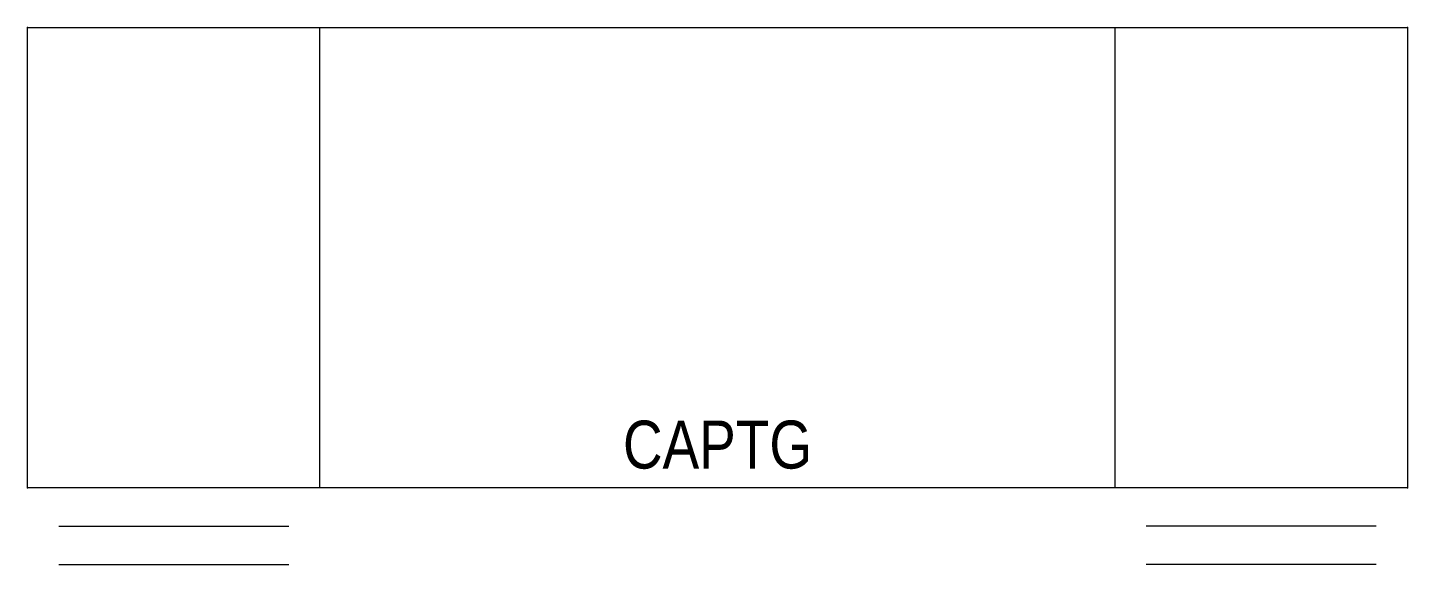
# Model space of a CAD drawing. Extents: x 0 to 72, y -28 to 0.
import ezdxf
from ezdxf.enums import TextEntityAlignment as Align

# ---------------------------------------------------------------- set-up
doc = ezdxf.new("R2010")
doc.units = 0
doc.header["$LTSCALE"] = 0.375
doc.header["$MEASUREMENT"] = 0
doc.layers.add('A-FURN-P-FILE', color=1, linetype='Continuous')
doc.layers.add('A-FURN-P-FILE-T', color=7, linetype='Continuous')
doc.styles.get("Standard").update_dxf_attribs({"font": 'ARIALN.TTF'})

msp = doc.modelspace()

# ---------------------------------------------------------------- linework, layer by layer
at = {"layer": 'A-FURN-P-FILE'}
for p, q in [((0, -24), (0, 0)), ((0, 0), (72, 0)), ((15.25, -24), (15.25, 0)), ((56.75, -24), (56.75, 0)), ((72, 0), (72, -24)), ((72, -24), (0, -24)), ((1.625, -26), (13.625, -26)), ((70.375, -26), (58.375, -26)), ((1.625, -28), (13.625, -28)), ((70.375, -28), (58.375, -28))]:
    msp.add_line(p, q, dxfattribs=at)
for p in [(0, 0), (72, 0), (0, -24), (72, -24)]:
    msp.add_point(p, dxfattribs=at)

# ---------------------------------------------------------------- texts
at = {"layer": 'A-FURN-P-FILE-T', "flags": 1}
for tag, s in [('CAPPN', 'GCN7224PKP'), ('CAPMG', 'STC'), ('CAPMC', 'SCW'), ('CAPQT', '1'), ('CAPDH', '0.000000'), ('CAPGC', '')]:
    msp.add_attdef(tag, (0, 0), s, height=0.001, dxfattribs=at)
at = {"layer": 'A-FURN-P-FILE-T'}
msp.add_attdef('CAPTG', text='72/24', height=2.5, dxfattribs=at).set_placement((36, -23), align=Align.CENTER)

doc.saveas('drawing.dxf')
